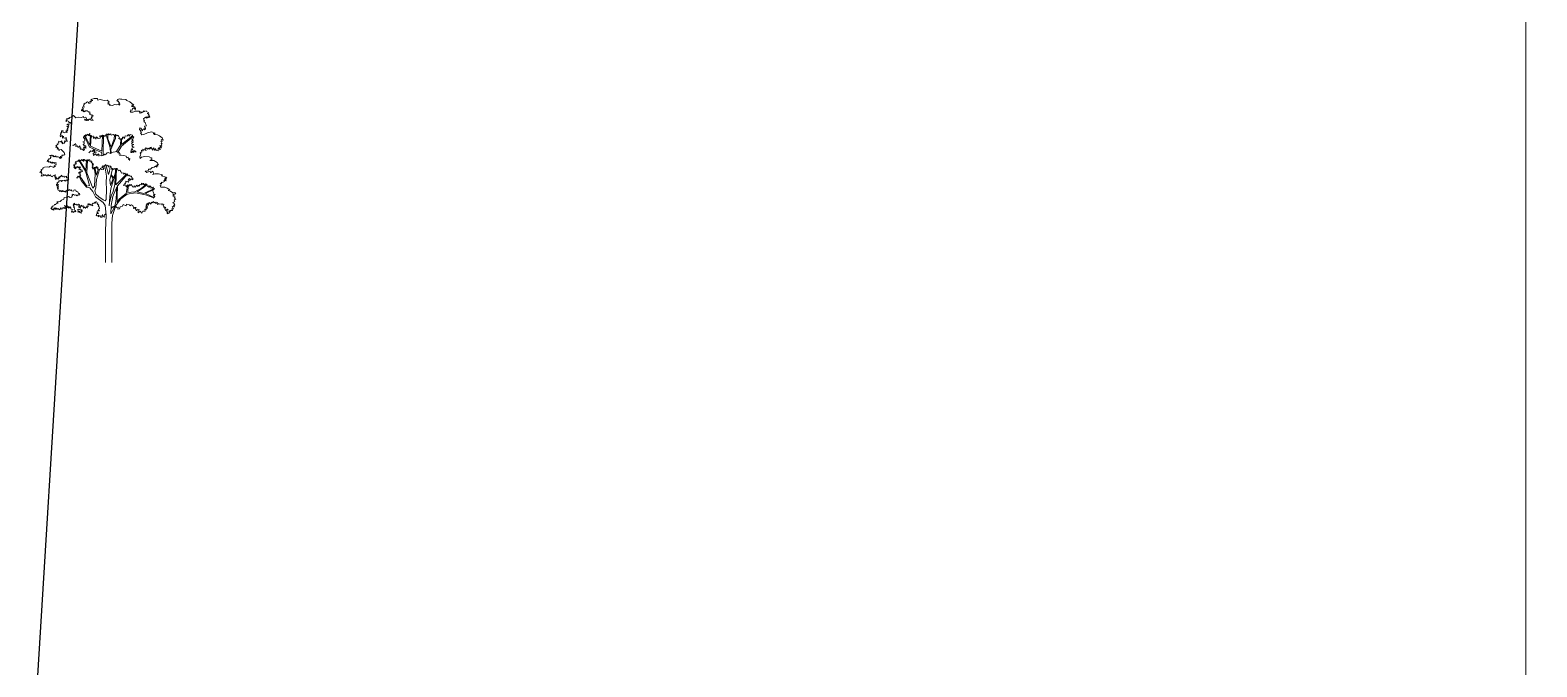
# Model space of a CAD drawing. Header units: metres. Extents: x 420822 to 421453, y 1458172 to 1458620.
# Drawn here: x 420943.09 to 420975.24, y 1458434.71 to 1458448.29 of the extents above; entities that cross this region are included whole.
import ezdxf

# ---------------------------------------------------------------- set-up
doc = ezdxf.new("R2010")
doc.units = ezdxf.units.M
doc.header["$MEASUREMENT"] = 0
doc.linetypes.add('DOT2', pattern=[0.125, 0, -0.125])
doc.layers.get('0').update_dxf_attribs({"linetype": 'CONTINUOUS'})
for name, color, linetype in [('BUILDING', 230, 'CONTINUOUS'), ('DRAIN', 5, 'CONTINUOUS'), ('TREE', 3, 'CONTINUOUS')]:
    doc.layers.add(name, color=color, linetype=linetype)
doc.layers.add('grid', color=5, linetype='DOT2', lineweight=20)

# ---------------------------------------------------------------- blocks, each defined once
blk = doc.blocks.new('nt1')
at = {"lineweight": 9}
for p, q in [((-0.686, 4.318), (-0.678, 4.365)), ((-0.644, 4.34), (-0.686, 4.318)), ((-0.678, 4.365), (-0.638, 4.367)), ((-0.66, 4.402), (-0.652, 4.429)), ((-0.642, 4.39), (-0.66, 4.402)), ((-0.652, 4.429), (-0.614, 4.424)), ((-0.644, 4.291), (-0.644, 4.34)), ((-0.614, 4.318), (-0.644, 4.291)), ((-0.638, 4.367), (-0.642, 4.39)), ((-0.634, 4.478), (-0.598, 4.495)), ((-0.624, 4.451), (-0.634, 4.478)), ((-0.624, 4.505), (-0.581, 4.537)), ((-0.598, 4.495), (-0.624, 4.505)), ((-0.614, 4.424), (-0.624, 4.451)), ((-0.603, 4.291), (-0.614, 4.318)), ((-0.573, 4.318), (-0.603, 4.291)), ((-0.581, 4.537), (-0.547, 4.54)), ((-0.529, 4.315), (-0.573, 4.318)), ((-0.547, 4.56), (-0.515, 4.572)), ((-0.547, 4.54), (-0.547, 4.56)), ((-0.499, 4.296), (-0.529, 4.315)), ((-0.515, 4.572), (-0.492, 4.555)), ((-0.492, 4.274), (-0.499, 4.296)), ((-0.492, 4.555), (-0.478, 4.522)), ((-0.478, 4.522), (-0.436, 4.532)), ((-0.457, 4.567), (-0.401, 4.575)), ((-0.436, 4.532), (-0.457, 4.567)), ((-0.429, 4.597), (-0.366, 4.614)), ((-0.401, 4.575), (-0.429, 4.597)), ((-0.418, 4.635), (-0.327, 4.662)), ((-0.366, 4.614), (-0.418, 4.635)), ((-0.327, 4.662), (-0.236, 4.666)), ((-0.236, 4.666), (-0.218, 4.618)), ((-0.218, 4.618), (-0.158, 4.635)), ((-0.158, 4.635), (-0.046, 4.606)), ((-0.046, 4.606), (0.042, 4.618)), ((0.042, 4.618), (0.105, 4.575)), ((0.112, 4.532), (0.053, 4.511)), ((0.053, 4.511), (0.133, 4.494)), ((0.105, 4.575), (0.067, 4.55)), ((0.067, 4.55), (0.112, 4.532)), ((0.133, 4.494), (0.105, 4.481)), ((0.105, 4.481), (0.197, 4.464)), ((0.197, 4.464), (0.249, 4.494)), ((0.249, 4.494), (0.323, 4.49)), ((0.317, 4.604), (0.351, 4.636)), ((0.371, 4.594), (0.317, 4.604)), ((0.323, 4.49), (0.369, 4.503)), ((0.349, 4.577), (0.371, 4.594)), ((0.392, 4.549), (0.349, 4.577)), ((0.351, 4.636), (0.382, 4.653)), ((0.369, 4.503), (0.398, 4.473)), ((0.371, 4.54), (0.392, 4.549)), ((0.402, 4.51), (0.371, 4.54)), ((0.382, 4.653), (0.424, 4.648)), ((0.398, 4.473), (0.402, 4.51)), ((0.424, 4.648), (0.464, 4.648)), ((0.464, 4.648), (0.577, 4.636)), ((0.577, 4.636), (0.605, 4.606)), ((0.605, 4.606), (0.686, 4.571)), ((0.686, 4.571), (0.746, 4.524)), ((0.721, 4.308), (0.696, 4.305)), ((0.696, 4.305), (0.721, 4.279)), ((0.755, 4.33), (0.715, 4.343)), ((0.715, 4.343), (0.721, 4.308)), ((0.791, 4.455), (0.732, 4.439)), ((0.732, 4.439), (0.822, 4.426)), ((0.802, 4.486), (0.738, 4.477)), ((0.738, 4.477), (0.791, 4.455)), ((0.746, 4.524), (0.802, 4.486)), ((0.761, 4.37), (0.755, 4.33)), ((0.793, 4.397), (0.761, 4.37)), ((0.777, 4.279), (0.854, 4.305)), ((0.826, 4.37), (0.793, 4.397)), ((0.822, 4.426), (0.854, 4.378)), ((0.84, 4.339), (0.826, 4.37)), ((0.854, 4.378), (0.84, 4.339)), ((0.854, 4.305), (0.957, 4.305)), ((0.957, 4.305), (0.992, 4.279)), ((1.064, 4.286), (1.086, 4.313)), ((1.086, 4.313), (1.11, 4.293)), ((1.11, 4.293), (1.157, 4.32)), ((1.157, 4.32), (1.165, 4.298)), ((1.165, 4.298), (1.225, 4.259)), ((-1.127, 4.059), (-1.096, 4.066)), ((-1.122, 4.007), (-1.127, 4.059)), ((-1.102, 4.039), (-1.122, 4.007)), ((-1.064, 4.017), (-1.102, 4.039)), ((-1.1, 4.093), (-1.07, 4.108)), ((-1.096, 4.066), (-1.1, 4.093)), ((-1.1, 3.928), (-1.07, 3.946)), ((-1.058, 3.913), (-1.1, 3.928)), ((-1.054, 3.839), (-1.1, 3.884)), ((-1.1, 3.884), (-1.048, 3.881)), ((-1.07, 4.108), (-1.058, 4.084)), ((-1.07, 3.946), (-1.04, 3.933)), ((-1.044, 4.012), (-1.064, 4.017)), ((-1.058, 4.084), (-1.028, 4.103)), ((-1.048, 3.881), (-1.058, 3.913)), ((-1.044, 3.985), (-1.044, 4.012)), ((-1.001, 3.982), (-1.044, 3.985)), ((-1.04, 3.933), (-1.008, 3.95)), ((-1.034, 4.125), (-0.977, 4.138)), ((-1.028, 4.103), (-1.034, 4.125)), ((-1.008, 3.95), (-1.001, 3.982)), ((-0.977, 4.138), (-0.914, 4.18)), ((-0.914, 4.18), (-0.847, 4.116)), ((-0.847, 4.116), (-0.766, 4.134)), ((-0.766, 4.134), (-0.685, 4.124)), ((-0.685, 4.124), (-0.629, 4.155)), ((-0.629, 4.155), (-0.629, 4.124)), ((-0.629, 4.124), (-0.563, 4.134)), ((-0.555, 4.066), (-0.602, 4.076)), ((-0.602, 4.076), (-0.586, 4.054)), ((-0.586, 4.054), (-0.549, 4.044)), ((-0.563, 4.134), (-0.543, 4.089)), ((-0.543, 4.089), (-0.555, 4.066)), ((-0.549, 4.044), (-0.519, 4.066)), ((-0.519, 4.066), (-0.493, 4.044)), ((-0.493, 4.044), (-0.472, 4.076)), ((-0.448, 4.283), (-0.492, 4.274)), ((-0.472, 4.076), (-0.446, 4.076)), ((-0.462, 4.219), (-0.446, 4.251)), ((-0.422, 4.219), (-0.462, 4.219)), ((-0.446, 4.251), (-0.448, 4.283)), ((-0.446, 4.076), (-0.408, 4.047)), ((-0.412, 4.197), (-0.422, 4.219)), ((-0.418, 4.101), (-0.388, 4.138)), ((-0.378, 4.078), (-0.418, 4.101)), ((-0.371, 4.192), (-0.412, 4.197)), ((-0.408, 4.145), (-0.355, 4.167)), ((-0.388, 4.138), (-0.408, 4.145)), ((-0.408, 4.047), (-0.355, 4.042)), ((-0.355, 4.042), (-0.378, 4.078)), ((-0.355, 4.167), (-0.371, 4.192)), ((0.721, 4.279), (0.777, 4.279)), ((0.992, 4.279), (0.957, 4.263)), ((0.957, 4.263), (1.002, 4.249)), ((1.002, 4.249), (1.05, 4.264)), ((1.014, 4.281), (1.064, 4.286)), ((1.05, 4.264), (1.014, 4.281)), ((1.106, 4.108), (1.08, 4.099)), ((1.08, 4.099), (1.09, 4.059)), ((1.09, 4.059), (1.11, 4.044)), ((1.11, 4.044), (1.09, 4.022)), ((1.09, 4.022), (1.096, 4.005)), ((1.096, 4.005), (1.126, 3.988)), ((1.137, 4.135), (1.106, 4.108)), ((1.165, 3.892), (1.106, 3.879)), ((1.106, 3.879), (1.114, 3.852)), ((1.126, 3.988), (1.131, 3.961)), ((1.131, 3.961), (1.145, 3.929)), ((1.173, 4.108), (1.137, 4.135)), ((1.145, 3.929), (1.165, 3.892)), ((1.213, 4.118), (1.167, 4.143)), ((1.167, 4.143), (1.173, 4.108)), ((1.225, 4.259), (1.181, 4.244)), ((1.181, 4.244), (1.236, 4.224)), ((1.225, 4.135), (1.207, 4.158)), ((1.207, 4.158), (1.213, 4.118)), ((1.236, 4.224), (1.209, 4.202)), ((1.209, 4.202), (1.236, 4.18)), ((1.256, 4.14), (1.225, 4.135)), ((1.236, 4.18), (1.256, 4.14)), ((-1.353, 3.418), (-1.327, 3.45)), ((-1.327, 3.45), (-1.288, 3.435)), ((-1.29, 3.603), (-1.288, 3.647)), ((-1.274, 3.58), (-1.29, 3.603)), ((-1.288, 3.687), (-1.252, 3.692)), ((-1.264, 3.665), (-1.288, 3.687)), ((-1.288, 3.647), (-1.264, 3.665)), ((-1.288, 3.435), (-1.244, 3.462)), ((-1.262, 3.608), (-1.274, 3.58)), ((-1.216, 3.608), (-1.262, 3.608)), ((-1.244, 3.462), (-1.258, 3.418)), ((-1.254, 3.746), (-1.205, 3.751)), ((-1.252, 3.692), (-1.254, 3.746)), ((-1.238, 3.583), (-1.216, 3.608)), ((-1.189, 3.583), (-1.238, 3.583)), ((-1.226, 3.566), (-1.189, 3.583)), ((-1.226, 3.534), (-1.226, 3.566)), ((-1.208, 3.556), (-1.226, 3.534)), ((-1.205, 3.751), (-1.221, 3.709)), ((-1.221, 3.709), (-1.183, 3.692)), ((-1.175, 3.534), (-1.208, 3.556)), ((-1.183, 3.692), (-1.143, 3.707)), ((-1.127, 3.556), (-1.175, 3.534)), ((-1.139, 3.433), (-1.175, 3.462)), ((-1.175, 3.462), (-1.113, 3.457)), ((-1.175, 3.395), (-1.169, 3.433)), ((-1.169, 3.433), (-1.139, 3.433)), ((-1.143, 3.707), (-1.09, 3.701)), ((-1.137, 3.526), (-1.127, 3.556)), ((-1.117, 3.526), (-1.137, 3.526)), ((-1.133, 3.489), (-1.117, 3.526)), ((-1.1, 3.489), (-1.133, 3.489)), ((-1.09, 3.701), (-1.129, 3.746)), ((-1.129, 3.746), (-1.076, 3.746)), ((-1.113, 3.457), (-1.092, 3.44)), ((-1.106, 3.785), (-1.07, 3.79)), ((-1.076, 3.746), (-1.106, 3.785)), ((-1.092, 3.44), (-1.1, 3.489)), ((-1.094, 3.827), (-1.054, 3.839)), ((-1.07, 3.79), (-1.094, 3.827)), ((-0.648, 3.434), (-0.6, 3.452)), ((-0.611, 3.414), (-0.648, 3.434)), ((-0.634, 3.545), (-0.627, 3.568)), ((-0.6, 3.527), (-0.634, 3.545)), ((-0.627, 3.568), (-0.596, 3.613)), ((-0.462, 3.286), (-0.605, 3.597)), ((-0.59, 3.481), (-0.6, 3.527)), ((-0.6, 3.452), (-0.59, 3.481)), ((-0.596, 3.613), (-0.572, 3.618)), ((-0.454, 3.34), (-0.581, 3.605)), ((-0.572, 3.618), (-0.551, 3.647)), ((-0.551, 3.647), (-0.545, 3.597)), ((-0.545, 3.597), (-0.514, 3.654)), ((-0.514, 3.654), (-0.486, 3.613)), ((-0.486, 3.613), (-0.448, 3.672)), ((-0.448, 3.672), (-0.458, 3.602)), ((-0.458, 3.602), (-0.431, 3.602)), ((-0.435, 3.619), (-0.454, 3.34)), ((-0.435, 3.307), (-0.415, 3.604)), ((-0.431, 3.602), (-0.403, 3.618)), ((-0.403, 3.618), (-0.403, 3.568)), ((-0.403, 3.568), (-0.359, 3.584)), ((-0.359, 3.584), (-0.353, 3.607)), ((-0.353, 3.607), (-0.336, 3.522)), ((-0.336, 3.522), (-0.308, 3.579)), ((-0.308, 3.579), (-0.281, 3.509)), ((-0.281, 3.509), (-0.26, 3.574)), ((-0.26, 3.574), (-0.208, 3.532)), ((-0.208, 3.532), (-0.158, 3.538)), ((-0.186, 3.597), (-0.12, 3.618)), ((-0.149, 3.589), (-0.186, 3.597)), ((-0.158, 3.538), (-0.149, 3.589)), ((-0.122, 3.579), (-0.084, 3.625)), ((-0.12, 3.618), (-0.122, 3.579)), ((-0.09, 3.619), (-0.112, 3.168)), ((-0.084, 3.625), (-0.05, 3.613)), ((-0.071, 3.126), (-0.057, 3.604)), ((-0.05, 3.613), (-0.017, 3.584)), ((-0.017, 3.584), (0.011, 3.649)), ((0.011, 3.649), (0.039, 3.649)), ((0.127, 3.265), (0.013, 3.637)), ((0.039, 3.649), (0.05, 3.631)), ((0.05, 3.631), (0.077, 3.659)), ((0.065, 3.522), (0.065, 3.64)), ((0.153, 3.286), (0.065, 3.522)), ((0.077, 3.659), (0.102, 3.631)), ((0.102, 3.631), (0.147, 3.665)), ((0.147, 3.665), (0.153, 3.625)), ((0.149, 3.22), (0.285, 3.533)), ((0.153, 3.625), (0.215, 3.647)), ((0.241, 3.522), (0.153, 3.286)), ((0.215, 3.647), (0.246, 3.623)), ((0.252, 3.624), (0.241, 3.522)), ((0.246, 3.623), (0.283, 3.644)), ((0.285, 3.533), (0.276, 3.637)), ((0.283, 3.644), (0.324, 3.605)), ((0.324, 3.605), (0.352, 3.628)), ((0.352, 3.628), (0.394, 3.54)), ((0.394, 3.54), (0.363, 3.525)), ((0.363, 3.525), (0.422, 3.497)), ((0.422, 3.497), (0.445, 3.53)), ((0.426, 3.34), (0.436, 3.517)), ((0.445, 3.53), (0.479, 3.507)), ((0.452, 3.362), (0.767, 3.6)), ((0.783, 3.588), (0.452, 3.307)), ((0.455, 3.517), (0.452, 3.362)), ((0.479, 3.507), (0.477, 3.566)), ((0.477, 3.566), (0.511, 3.566)), ((0.511, 3.566), (0.532, 3.525)), ((0.532, 3.525), (0.555, 3.605)), ((0.555, 3.605), (0.615, 3.595)), ((0.615, 3.595), (0.619, 3.618)), ((0.619, 3.618), (0.65, 3.638)), ((0.65, 3.638), (0.671, 3.595)), ((0.671, 3.595), (0.701, 3.638)), ((0.701, 3.638), (0.76, 3.628)), ((0.786, 3.473), (0.727, 3.455)), ((0.727, 3.455), (0.788, 3.434)), ((0.788, 3.434), (0.731, 3.398)), ((0.777, 3.512), (0.747, 3.512)), ((0.747, 3.512), (0.786, 3.473)), ((0.76, 3.628), (0.76, 3.595)), ((0.76, 3.595), (0.799, 3.572)), ((0.799, 3.572), (0.777, 3.512)), ((0.973, 3.833), (0.967, 3.783)), ((0.967, 3.783), (1.004, 3.744)), ((1, 3.825), (0.973, 3.833)), ((1.004, 3.744), (0.988, 3.739)), ((0.988, 3.739), (1.019, 3.7)), ((1.019, 3.7), (0.988, 3.691)), ((0.988, 3.691), (1.027, 3.631)), ((1.052, 3.749), (1, 3.825)), ((1.027, 3.631), (1.09, 3.644)), ((1.098, 3.778), (1.052, 3.788)), ((1.052, 3.788), (1.052, 3.749)), ((1.129, 3.771), (1.088, 3.81)), ((1.088, 3.81), (1.098, 3.778)), ((1.09, 3.644), (1.188, 3.691)), ((1.114, 3.852), (1.133, 3.82)), ((1.133, 3.82), (1.129, 3.771)), ((1.188, 3.691), (1.307, 3.717)), ((1.307, 3.717), (1.406, 3.679)), ((1.406, 3.679), (1.353, 3.67)), ((1.353, 3.67), (1.406, 3.653)), ((1.406, 3.653), (1.371, 3.64)), ((1.371, 3.64), (1.473, 3.631)), ((1.473, 3.631), (1.529, 3.601)), ((1.529, 3.601), (1.607, 3.545)), ((1.61, 3.447), (1.572, 3.455)), ((1.572, 3.455), (1.61, 3.378)), ((1.635, 3.477), (1.582, 3.503)), ((1.582, 3.503), (1.61, 3.447)), ((1.607, 3.545), (1.635, 3.477)), ((-1.595, 3.045), (-1.547, 3.058)), ((-1.569, 3.036), (-1.595, 3.045)), ((-1.569, 2.959), (-1.573, 3.001)), ((-1.573, 3.001), (-1.547, 2.996)), ((-1.547, 2.996), (-1.569, 3.036)), ((-1.547, 3.058), (-1.52, 3.031)), ((-1.52, 3.031), (-1.496, 3.055)), ((-1.496, 3.055), (-1.496, 3.008)), ((-1.496, 3.008), (-1.468, 3.028)), ((-1.468, 3.028), (-1.448, 3.003)), ((-1.448, 3.003), (-1.421, 3.031)), ((-1.429, 3.319), (-1.347, 3.359)), ((-1.389, 3.309), (-1.429, 3.319)), ((-1.421, 3.031), (-1.405, 3.003)), ((-1.419, 3.27), (-1.389, 3.309)), ((-1.363, 3.28), (-1.419, 3.27)), ((-1.405, 3.003), (-1.351, 3.003)), ((-1.389, 3.364), (-1.321, 3.406)), ((-1.347, 3.359), (-1.389, 3.364)), ((-1.379, 3.223), (-1.363, 3.28)), ((-1.337, 3.245), (-1.379, 3.223)), ((-1.321, 3.406), (-1.353, 3.418)), ((-1.351, 3.003), (-1.316, 2.986)), ((-1.331, 3.186), (-1.337, 3.245)), ((-1.311, 3.206), (-1.331, 3.186)), ((-1.262, 3.213), (-1.311, 3.206)), ((-1.292, 3.013), (-1.24, 3.023)), ((-1.246, 2.979), (-1.292, 3.013)), ((-1.232, 3.174), (-1.262, 3.213)), ((-1.258, 3.418), (-1.216, 3.428)), ((-1.24, 3.023), (-1.25, 3.055)), ((-1.25, 3.055), (-1.199, 3.053)), ((-1.216, 3.428), (-1.238, 3.373)), ((-1.238, 3.373), (-1.175, 3.395)), ((-1.179, 3.134), (-1.232, 3.174)), ((-1.199, 3.053), (-1.165, 3.065)), ((-1.165, 3.065), (-1.179, 3.134)), ((-0.941, 3.341), (-0.907, 3.334)), ((-0.907, 3.334), (-0.896, 3.367)), ((-0.896, 3.367), (-0.873, 3.346)), ((-0.873, 3.346), (-0.856, 3.391)), ((-0.837, 3.352), (-0.858, 3.313)), ((-0.858, 3.313), (-0.824, 3.308)), ((-0.856, 3.391), (-0.837, 3.352)), ((-0.824, 3.308), (-0.807, 3.334)), ((-0.807, 3.334), (-0.79, 3.285)), ((-0.79, 3.285), (-0.769, 3.282)), ((-0.769, 3.282), (-0.731, 3.323)), ((-0.727, 3.282), (-0.735, 3.256)), ((-0.735, 3.256), (-0.693, 3.253)), ((-0.731, 3.323), (-0.727, 3.282)), ((-0.693, 3.253), (-0.714, 3.215)), ((-0.714, 3.215), (-0.655, 3.225)), ((-0.655, 3.225), (-0.632, 3.187)), ((-0.638, 3.357), (-0.607, 3.373)), ((-0.6, 3.323), (-0.638, 3.357)), ((-0.634, 3.248), (-0.6, 3.256)), ((-0.6, 3.22), (-0.634, 3.248)), ((-0.632, 3.187), (-0.6, 3.22)), ((-0.6, 3.256), (-0.627, 3.282)), ((-0.627, 3.282), (-0.579, 3.282)), ((-0.607, 3.373), (-0.611, 3.414)), ((-0.562, 3.318), (-0.6, 3.323)), ((-0.579, 3.282), (-0.562, 3.248)), ((-0.562, 3.248), (-0.562, 3.318)), ((-0.454, 3.146), (-0.475, 3.118)), ((-0.12, 3.128), (-0.462, 3.286)), ((-0.418, 3.179), (-0.454, 3.146)), ((-0.112, 3.168), (-0.435, 3.307)), ((-0.384, 3.159), (-0.418, 3.179)), ((-0.348, 3.202), (-0.384, 3.159)), ((-0.359, 3.179), (-0.308, 3.182)), ((-0.327, 3.159), (-0.359, 3.179)), ((-0.357, 3.1), (-0.32, 3.127)), ((-0.346, 3.043), (-0.357, 3.1)), ((-0.308, 3.182), (-0.348, 3.202)), ((-0.293, 3.094), (-0.346, 3.043)), ((-0.261, 3.136), (-0.327, 3.159)), ((-0.32, 3.127), (-0.261, 3.136)), ((-0.255, 3.043), (-0.293, 3.094)), ((-0.206, 3.089), (-0.255, 3.043)), ((-0.19, 3.027), (-0.206, 3.089)), ((-0.173, 3.061), (-0.19, 3.027)), ((-0.111, 3.032), (-0.173, 3.061)), ((-0.103, 3.036), (-0.12, 3.128)), ((-0.058, 3.05), (-0.111, 3.032)), ((-0.057, 3.058), (-0.071, 3.126)), ((-0.035, 3.081), (-0.058, 3.05)), ((-0.012, 3.06), (-0.035, 3.081)), ((0.027, 3.085), (-0.012, 3.06)), ((0.048, 3.102), (0.009, 3.093)), ((0.009, 3.093), (0.027, 3.085)), ((0.072, 3.129), (0.017, 3.11)), ((0.017, 3.11), (0.048, 3.102)), ((0.136, 3.106), (0.072, 3.129)), ((0.137, 3.107), (0.127, 3.265)), ((0.162, 3.121), (0.136, 3.106)), ((0.161, 3.122), (0.149, 3.22)), ((0.213, 3.138), (0.162, 3.121)), ((0.267, 3.153), (0.213, 3.138)), ((0.303, 3.157), (0.267, 3.153)), ((0.297, 3.151), (0.426, 3.34)), ((0.333, 3.145), (0.303, 3.157)), ((0.349, 3.125), (0.333, 3.145)), ((0.39, 3.134), (0.349, 3.125)), ((0.452, 3.307), (0.35, 3.126)), ((0.37, 3.093), (0.403, 3.106)), ((0.416, 3.085), (0.37, 3.093)), ((0.403, 3.106), (0.39, 3.134)), ((0.402, 3.046), (0.416, 3.085)), ((0.464, 3.057), (0.402, 3.046)), ((0.514, 3.046), (0.464, 3.057)), ((0.58, 3.027), (0.514, 3.046)), ((0.6, 2.98), (0.58, 3.027)), ((0.722, 3.202), (0.72, 3.132)), ((0.72, 3.132), (0.739, 3.132)), ((0.775, 3.212), (0.722, 3.202)), ((0.731, 3.398), (0.758, 3.364)), ((0.739, 3.132), (0.765, 3.174)), ((0.799, 3.357), (0.743, 3.326)), ((0.743, 3.326), (0.76, 3.305)), ((0.758, 3.264), (0.743, 3.235)), ((0.743, 3.235), (0.775, 3.212)), ((0.758, 3.364), (0.799, 3.357)), ((0.809, 3.282), (0.758, 3.264)), ((0.76, 3.305), (0.809, 3.282)), ((0.765, 3.174), (0.786, 3.119)), ((0.786, 3.119), (0.797, 3.189)), ((0.797, 3.189), (0.815, 3.142)), ((0.815, 3.142), (0.824, 3.184)), ((0.824, 3.184), (0.868, 3.142)), ((0.989, 3.051), (0.977, 3.011)), ((0.977, 3.011), (0.979, 2.962)), ((1.026, 3.147), (0.983, 3.123)), ((0.983, 3.123), (1.005, 3.096)), ((1.005, 3.096), (0.989, 3.051)), ((1.068, 3.179), (1.022, 3.194)), ((1.022, 3.194), (1.026, 3.147)), ((1.023, 2.996), (1.114, 3.017)), ((1.151, 3.189), (1.058, 3.221)), ((1.058, 3.221), (1.068, 3.179)), ((1.114, 3.017), (1.234, 3.004)), ((1.141, 3.261), (1.118, 3.221)), ((1.118, 3.221), (1.151, 3.189)), ((1.187, 3.224), (1.141, 3.261)), ((1.207, 3.256), (1.187, 3.224)), ((1.256, 3.228), (1.207, 3.256)), ((1.234, 3.004), (1.325, 2.965)), ((1.26, 3.27), (1.256, 3.228)), ((1.286, 3.248), (1.26, 3.27)), ((1.288, 3.283), (1.286, 3.248)), ((1.339, 3.201), (1.288, 3.283)), ((1.365, 3.261), (1.339, 3.201)), ((1.411, 3.189), (1.365, 3.261)), ((1.421, 3.243), (1.411, 3.189)), ((1.448, 3.189), (1.421, 3.243)), ((1.498, 3.179), (1.448, 3.189)), ((1.51, 3.261), (1.494, 3.238)), ((1.494, 3.238), (1.498, 3.179)), ((1.547, 3.211), (1.51, 3.261)), ((1.599, 3.313), (1.543, 3.331)), ((1.543, 3.331), (1.592, 3.267)), ((1.592, 3.267), (1.543, 3.275)), ((1.543, 3.275), (1.547, 3.211)), ((1.61, 3.378), (1.578, 3.387)), ((1.578, 3.387), (1.599, 3.313)), ((-1.874, 2.562), (-1.831, 2.604)), ((-1.846, 2.635), (-1.776, 2.664)), ((-1.813, 2.626), (-1.846, 2.635)), ((-1.831, 2.604), (-1.813, 2.626)), ((-1.793, 2.682), (-1.744, 2.712)), ((-1.776, 2.664), (-1.793, 2.682)), ((-1.744, 2.712), (-1.667, 2.72)), ((-1.667, 2.72), (-1.617, 2.712)), ((-1.662, 2.87), (-1.658, 2.91)), ((-1.625, 2.902), (-1.662, 2.87)), ((-1.658, 2.91), (-1.611, 2.929)), ((-1.621, 2.855), (-1.625, 2.902)), ((-1.621, 2.954), (-1.569, 2.959)), ((-1.611, 2.929), (-1.621, 2.954)), ((-1.583, 2.875), (-1.621, 2.855)), ((-1.617, 2.712), (-1.572, 2.738)), ((-1.583, 2.833), (-1.583, 2.875)), ((-1.536, 2.86), (-1.583, 2.833)), ((-1.572, 2.738), (-1.526, 2.72)), ((-1.527, 2.821), (-1.536, 2.86)), ((-1.5, 2.86), (-1.527, 2.821)), ((-1.526, 2.72), (-1.476, 2.703)), ((-1.476, 2.843), (-1.5, 2.86)), ((-1.468, 2.806), (-1.476, 2.843)), ((-1.476, 2.703), (-1.464, 2.755)), ((-1.444, 2.848), (-1.468, 2.806)), ((-1.464, 2.755), (-1.432, 2.727)), ((-1.411, 2.833), (-1.444, 2.848)), ((-1.442, 2.772), (-1.405, 2.779)), ((-1.432, 2.727), (-1.442, 2.772)), ((-1.421, 2.811), (-1.411, 2.833)), ((-1.405, 2.779), (-1.421, 2.811)), ((-1.316, 2.986), (-1.298, 2.959)), ((-1.298, 2.959), (-1.272, 2.981)), ((-1.272, 2.981), (-1.246, 2.979)), ((-0.877, 2.739), (-0.918, 2.776)), ((-0.918, 2.776), (-0.873, 2.776)), ((-0.908, 2.71), (-0.877, 2.739)), ((-0.89, 2.672), (-0.908, 2.71)), ((-0.877, 2.713), (-0.89, 2.672)), ((-0.846, 2.666), (-0.877, 2.713)), ((-0.873, 2.776), (-0.863, 2.815)), ((-0.863, 2.863), (-0.819, 2.875)), ((-0.841, 2.834), (-0.863, 2.863)), ((-0.863, 2.815), (-0.839, 2.794)), ((-0.835, 2.719), (-0.846, 2.666)), ((-0.839, 2.794), (-0.841, 2.834)), ((-0.807, 2.705), (-0.835, 2.719)), ((-0.819, 2.875), (-0.813, 2.896)), ((-0.813, 2.896), (-0.79, 2.872)), ((-0.79, 2.742), (-0.807, 2.705)), ((-0.79, 2.872), (-0.757, 2.919)), ((-0.783, 2.695), (-0.79, 2.742)), ((-0.734, 2.719), (-0.783, 2.695)), ((-0.768, 2.546), (-0.73, 2.585)), ((-0.576, 2.599), (-0.761, 2.917)), ((-0.757, 2.919), (-0.719, 2.904)), ((-0.753, 2.643), (-0.741, 2.695)), ((-0.717, 2.661), (-0.753, 2.643)), ((-0.745, 2.911), (-0.568, 2.62)), ((-0.741, 2.695), (-0.717, 2.69)), ((-0.717, 2.69), (-0.734, 2.719)), ((-0.73, 2.585), (-0.706, 2.557)), ((-0.719, 2.904), (-0.668, 2.933)), ((-0.717, 2.63), (-0.717, 2.661)), ((-0.679, 2.635), (-0.717, 2.63)), ((-0.706, 2.557), (-0.698, 2.601)), ((-0.698, 2.601), (-0.663, 2.59)), ((-0.663, 2.59), (-0.679, 2.635)), ((-0.668, 2.933), (-0.668, 2.896)), ((-0.668, 2.896), (-0.646, 2.909)), ((-0.646, 2.909), (-0.629, 2.875)), ((-0.625, 2.914), (-0.64, 2.933)), ((-0.64, 2.933), (-0.601, 2.933)), ((-0.629, 2.875), (-0.625, 2.914)), ((-0.601, 2.933), (-0.586, 2.881)), ((-0.586, 2.881), (-0.576, 2.914)), ((-0.576, 2.914), (-0.541, 2.909)), ((-0.462, 2.191), (-0.576, 2.599)), ((-0.568, 2.62), (-0.541, 2.911)), ((-0.541, 2.909), (-0.518, 2.919)), ((-0.52, 2.917), (-0.532, 2.556)), ((-0.518, 2.919), (-0.49, 2.896)), ((-0.49, 2.896), (-0.481, 2.928)), ((-0.481, 2.928), (-0.452, 2.909)), ((-0.452, 2.909), (-0.452, 2.872)), ((-0.452, 2.872), (-0.413, 2.891)), ((-0.413, 2.891), (-0.409, 2.852)), ((-0.381, 2.868), (-0.413, 2.834)), ((-0.413, 2.834), (-0.353, 2.821)), ((-0.409, 2.852), (-0.381, 2.868)), ((-0.349, 2.786), (-0.385, 2.739)), ((-0.385, 2.739), (-0.353, 2.724)), ((-0.353, 2.821), (-0.381, 2.786)), ((-0.381, 2.786), (-0.349, 2.786)), ((-0.353, 2.724), (-0.381, 2.69)), ((-0.381, 2.69), (-0.366, 2.653)), ((-0.366, 2.653), (-0.336, 2.682)), ((-0.336, 2.682), (-0.323, 2.705)), ((-0.295, 2.524), (-0.328, 2.704)), ((-0.323, 2.705), (-0.293, 2.705)), ((-0.312, 2.71), (-0.26, 2.481)), ((-0.293, 2.705), (-0.261, 2.682)), ((-0.261, 2.682), (-0.265, 2.734)), ((-0.265, 2.734), (-0.223, 2.701)), ((-0.26, 2.481), (-0.204, 2.663)), ((-0.172, 2.651), (-0.26, 2.363)), ((-0.223, 2.701), (-0.229, 2.653)), ((-0.229, 2.653), (-0.19, 2.661)), ((-0.19, 2.661), (-0.167, 2.648)), ((-0.167, 2.648), (-0.145, 2.682)), ((-0.145, 2.682), (-0.128, 2.659)), ((-0.128, 2.659), (-0.118, 2.643)), ((-0.118, 2.643), (-0.09, 2.661)), ((-0.107, 2.705), (-0.09, 2.747)), ((-0.079, 2.701), (-0.107, 2.705)), ((-0.09, 2.747), (-0.062, 2.729)), ((-0.09, 2.661), (-0.068, 2.643)), ((-0.056, 2.677), (-0.079, 2.701)), ((-0.068, 2.643), (-0.056, 2.677)), ((-0.062, 2.729), (-0.034, 2.763)), ((-0.034, 2.763), (-0.03, 2.739)), ((-0.018, 2.689), (-0.032, 2.74)), ((-0.03, 2.739), (0.004, 2.792)), ((0.022, 2.461), (-0.018, 2.689)), ((0.004, 2.792), (0.022, 2.752)), ((0.082, 2.502), (0.016, 2.751)), ((0.022, 2.752), (0.066, 2.768)), ((0.066, 2.768), (0.077, 2.71)), ((0.077, 2.71), (0.093, 2.747)), ((0.114, 2.593), (0.082, 2.502)), ((0.093, 2.747), (0.137, 2.742)), ((0.129, 2.74), (0.114, 2.593)), ((0.12, 2.356), (0.182, 2.625)), ((0.137, 2.742), (0.155, 2.713)), ((0.155, 2.713), (0.165, 2.661)), ((0.165, 2.661), (0.193, 2.672)), ((0.182, 2.625), (0.19, 2.673)), ((0.193, 2.672), (0.215, 2.648)), ((0.215, 2.648), (0.257, 2.672)), ((0.257, 2.672), (0.279, 2.641)), ((0.261, 2.221), (0.283, 2.668)), ((0.279, 2.641), (0.291, 2.677)), ((0.291, 2.677), (0.324, 2.672)), ((0.305, 2.678), (0.294, 2.213)), ((0.324, 2.672), (0.362, 2.612)), ((0.362, 2.612), (0.407, 2.63)), ((0.407, 2.63), (0.431, 2.59)), ((0.431, 2.59), (0.452, 2.546)), ((0.642, 2.998), (0.6, 2.98)), ((0.652, 2.933), (0.642, 2.998)), ((0.684, 2.962), (0.652, 2.933)), ((0.676, 2.905), (0.684, 2.962)), ((0.979, 2.962), (1.023, 2.996)), ((1.211, 2.612), (1.129, 2.595)), ((1.129, 2.595), (1.171, 2.563)), ((1.171, 2.563), (1.264, 2.602)), ((1.224, 2.661), (1.211, 2.612)), ((1.28, 2.652), (1.224, 2.661)), ((1.325, 2.927), (1.258, 2.901)), ((1.258, 2.901), (1.367, 2.901)), ((1.264, 2.602), (1.276, 2.553)), ((1.276, 2.553), (1.343, 2.6)), ((1.319, 2.706), (1.28, 2.652)), ((1.325, 2.965), (1.287, 2.949)), ((1.287, 2.949), (1.325, 2.927)), ((1.385, 2.716), (1.319, 2.706)), ((1.343, 2.6), (1.369, 2.523)), ((1.367, 2.901), (1.462, 2.845)), ((1.421, 2.743), (1.385, 2.716)), ((1.452, 2.712), (1.421, 2.743)), ((1.487, 2.738), (1.441, 2.76)), ((1.441, 2.76), (1.452, 2.712)), ((1.462, 2.845), (1.508, 2.777)), ((1.508, 2.777), (1.462, 2.785)), ((1.462, 2.785), (1.487, 2.738)), ((-1.817, 2.567), (-1.874, 2.562)), ((-1.837, 2.535), (-1.817, 2.567)), ((-1.807, 2.528), (-1.837, 2.535)), ((-1.831, 2.456), (-1.827, 2.481)), ((-1.781, 2.464), (-1.831, 2.456)), ((-1.827, 2.481), (-1.807, 2.528)), ((-1.775, 2.508), (-1.781, 2.464)), ((-1.734, 2.473), (-1.775, 2.508)), ((-1.712, 2.496), (-1.734, 2.473)), ((-1.662, 2.459), (-1.712, 2.496)), ((-1.645, 2.5), (-1.662, 2.459)), ((-1.611, 2.469), (-1.645, 2.5)), ((-1.573, 2.491), (-1.611, 2.469)), ((-1.553, 2.446), (-1.573, 2.491)), ((-1.516, 2.436), (-1.553, 2.446)), ((-1.49, 2.476), (-1.516, 2.436)), ((-1.454, 2.464), (-1.49, 2.476)), ((-1.438, 2.503), (-1.454, 2.464)), ((-1.444, 2.481), (-1.424, 2.486)), ((-1.444, 2.441), (-1.444, 2.481)), ((-1.407, 2.441), (-1.444, 2.441)), ((-1.424, 2.486), (-1.438, 2.503)), ((-1.434, 2.409), (-1.407, 2.441)), ((-1.424, 2.377), (-1.434, 2.409)), ((-1.407, 2.365), (-1.424, 2.377)), ((-1.395, 2.414), (-1.407, 2.365)), ((-1.397, 2.217), (-1.365, 2.252)), ((-1.387, 2.175), (-1.397, 2.217)), ((-1.369, 2.382), (-1.395, 2.414)), ((-1.375, 2.207), (-1.387, 2.175)), ((-1.381, 2.271), (-1.335, 2.296)), ((-1.365, 2.252), (-1.381, 2.271)), ((-1.377, 2.121), (-1.345, 2.16)), ((-1.345, 2.217), (-1.375, 2.207)), ((-1.339, 2.372), (-1.369, 2.382)), ((-1.369, 2.175), (-1.345, 2.217)), ((-1.345, 2.16), (-1.369, 2.175)), ((-1.333, 2.441), (-1.345, 2.397)), ((-1.345, 2.397), (-1.339, 2.372)), ((-1.335, 2.296), (-1.335, 2.328)), ((-1.335, 2.328), (-1.307, 2.321)), ((-1.307, 2.397), (-1.333, 2.441)), ((-1.296, 2.458), (-1.307, 2.397)), ((-1.307, 2.321), (-1.276, 2.338)), ((-1.28, 2.446), (-1.296, 2.458)), ((-1.244, 2.481), (-1.28, 2.446)), ((-1.276, 2.338), (-1.252, 2.301)), ((-1.252, 2.301), (-1.224, 2.333)), ((-1.236, 2.436), (-1.244, 2.481)), ((-1.193, 2.458), (-1.236, 2.436)), ((-1.224, 2.333), (-1.183, 2.321)), ((-1.171, 2.431), (-1.193, 2.458)), ((-1.183, 2.321), (-1.157, 2.343)), ((-1.109, 2.458), (-1.171, 2.431)), ((-1.157, 2.343), (-1.135, 2.311)), ((-1.135, 2.311), (-1.111, 2.35)), ((-1.115, 2.414), (-1.109, 2.458)), ((-1.074, 2.414), (-1.115, 2.414)), ((-1.111, 2.35), (-1.084, 2.333)), ((-1.084, 2.333), (-1.046, 2.355)), ((-1.068, 2.382), (-1.074, 2.414)), ((-1.046, 2.355), (-1.068, 2.382)), ((-0.824, 2.413), (-0.796, 2.426)), ((-0.811, 2.389), (-0.824, 2.413)), ((-0.796, 2.426), (-0.786, 2.455)), ((-0.786, 2.455), (-0.753, 2.426)), ((-0.726, 2.541), (-0.768, 2.546)), ((-0.753, 2.426), (-0.723, 2.475)), ((-0.747, 2.419), (-0.747, 2.419)), ((-0.692, 2.335), (-0.745, 2.441)), ((-0.736, 2.506), (-0.726, 2.541)), ((-0.706, 2.493), (-0.736, 2.506)), ((-0.731, 2.46), (-0.532, 2.17)), ((-0.723, 2.475), (-0.706, 2.493)), ((-0.544, 2.142), (-0.692, 2.335)), ((-0.532, 2.556), (-0.365, 2.116)), ((-0.532, 2.17), (-0.462, 2.191)), ((-0.365, 2.116), (-0.321, 2.17)), ((-0.321, 2.17), (-0.295, 2.524)), ((-0.26, 2.363), (-0.278, 2.127)), ((0.016, 2.273), (0.022, 2.461)), ((0.024, 2.084), (0.016, 2.273)), ((0.134, 2.192), (0.12, 2.356)), ((0.171, 2.268), (0.134, 2.192)), ((0.147, 2.484), (0.195, 2.421)), ((0.15, 2.094), (0.216, 2.324)), ((0.153, 2.503), (0.224, 2.406)), ((0.208, 2.363), (0.171, 2.268)), ((0.195, 2.421), (0.195, 2.417)), ((0.195, 2.417), (0.208, 2.363)), ((0.261, 2.221), (0.211, 2.02)), ((0.216, 2.324), (0.278, 2.504)), ((0.224, 2.406), (0.285, 2.545)), ((0.29, 2.09), (0.337, 2.185)), ((0.294, 2.213), (0.606, 2.522)), ((0.341, 2.186), (0.332, 1.89)), ((0.337, 2.185), (0.615, 2.509)), ((0.452, 2.546), (0.497, 2.552)), ((0.497, 2.552), (0.506, 2.512)), ((0.506, 2.512), (0.546, 2.539)), ((0.523, 2.228), (0.506, 2.193)), ((0.506, 2.193), (0.583, 2.186)), ((0.568, 2.228), (0.523, 2.228)), ((0.574, 2.266), (0.544, 2.261)), ((0.544, 2.261), (0.568, 2.228)), ((0.546, 2.539), (0.568, 2.512)), ((0.568, 2.512), (0.619, 2.523)), ((0.578, 2.313), (0.574, 2.266)), ((0.662, 2.284), (0.578, 2.313)), ((0.616, 2.142), (0.578, 2.177)), ((0.583, 2.186), (0.607, 2.181)), ((0.586, 1.969), (0.623, 2.196)), ((0.607, 2.181), (0.632, 2.209)), ((0.619, 2.523), (0.63, 2.499)), ((0.63, 2.499), (0.623, 2.486)), ((0.623, 2.486), (0.64, 2.465)), ((0.632, 2.209), (0.671, 2.17)), ((0.679, 2.332), (0.634, 2.319)), ((0.634, 2.319), (0.662, 2.284)), ((0.645, 2.196), (0.636, 1.988)), ((0.677, 2.39), (0.638, 2.355)), ((0.638, 2.355), (0.679, 2.332)), ((0.64, 2.465), (0.683, 2.481)), ((0.671, 2.17), (0.69, 2.228)), ((0.707, 2.342), (0.677, 2.39)), ((0.683, 2.481), (0.685, 2.457)), ((0.685, 2.457), (0.733, 2.457)), ((0.69, 2.228), (0.711, 2.193)), ((0.726, 2.379), (0.707, 2.342)), ((0.711, 2.193), (0.737, 2.219)), ((0.769, 2.353), (0.726, 2.379)), ((0.733, 2.457), (0.747, 2.413)), ((0.737, 2.219), (0.76, 2.157)), ((0.747, 2.413), (0.778, 2.405)), ((0.76, 2.157), (0.793, 2.141)), ((0.778, 2.405), (0.769, 2.353)), ((0.793, 2.141), (0.81, 2.181)), ((0.81, 2.181), (0.84, 2.146)), ((0.84, 2.146), (0.887, 2.204)), ((0.887, 2.204), (0.914, 2.168)), ((0.914, 2.168), (0.936, 2.199)), ((0.936, 2.199), (0.945, 2.175)), ((0.945, 2.175), (0.981, 2.222)), ((0.981, 2.222), (1.03, 2.209)), ((1.182, 2.212), (1.015, 2.084)), ((1.03, 2.209), (1.024, 2.256)), ((1.024, 2.256), (1.073, 2.219)), ((1.024, 2.116), (1.164, 2.229)), ((1.073, 2.219), (1.079, 2.256)), ((1.079, 2.256), (1.094, 2.204)), ((1.094, 2.204), (1.131, 2.237)), ((1.131, 2.237), (1.161, 2.233)), ((1.161, 2.233), (1.185, 2.204)), ((1.185, 2.204), (1.191, 2.162)), ((1.191, 2.162), (1.227, 2.186)), ((1.227, 2.186), (1.227, 2.139)), ((1.227, 2.139), (1.261, 2.181)), ((1.261, 2.181), (1.294, 2.146)), ((1.294, 2.146), (1.289, 2.115)), ((1.289, 2.115), (1.362, 2.146)), ((1.362, 2.146), (1.33, 2.099)), ((1.369, 2.523), (1.333, 2.504)), ((1.333, 2.504), (1.413, 2.52)), ((1.413, 2.52), (1.504, 2.528)), ((1.504, 2.528), (1.617, 2.493)), ((1.577, 2.203), (1.549, 2.193)), ((1.549, 2.193), (1.571, 2.141)), ((1.593, 2.242), (1.555, 2.257)), ((1.555, 2.257), (1.577, 2.203)), ((1.617, 2.493), (1.589, 2.468)), ((1.589, 2.468), (1.715, 2.429)), ((1.639, 2.274), (1.593, 2.284)), ((1.593, 2.284), (1.593, 2.242)), ((1.68, 2.311), (1.629, 2.289)), ((1.629, 2.289), (1.639, 2.274)), ((1.68, 2.338), (1.656, 2.333)), ((1.656, 2.333), (1.68, 2.311)), ((1.733, 2.369), (1.677, 2.369)), ((1.677, 2.369), (1.722, 2.326)), ((1.74, 2.408), (1.68, 2.399)), ((1.68, 2.399), (1.733, 2.369)), ((1.722, 2.326), (1.68, 2.338)), ((1.715, 2.429), (1.74, 2.408)), ((-1.392, 1.725), (-1.294, 1.738)), ((-1.351, 1.69), (-1.392, 1.725)), ((-1.329, 2.116), (-1.377, 2.121)), ((-1.365, 2.094), (-1.329, 2.116)), ((-1.351, 2.062), (-1.365, 2.094)), ((-1.325, 2.057), (-1.351, 2.062)), ((-1.313, 2.017), (-1.325, 2.057)), ((-1.276, 2.052), (-1.313, 2.017)), ((-1.294, 1.738), (-1.256, 1.777)), ((-1.27, 2.007), (-1.276, 2.052)), ((-1.244, 2.044), (-1.27, 2.007)), ((-1.256, 1.777), (-1.185, 1.802)), ((-1.226, 2.022), (-1.244, 2.044)), ((-1.204, 2.049), (-1.226, 2.022)), ((-1.187, 2.007), (-1.204, 2.049)), ((-1.161, 2.03), (-1.187, 2.007)), ((-1.185, 1.802), (-1.178, 1.849)), ((-1.178, 1.849), (-1.115, 1.841)), ((-1.137, 2.002), (-1.161, 2.03)), ((-1.119, 2.049), (-1.137, 2.002)), ((-1.088, 2.017), (-1.119, 2.049)), ((-1.115, 1.841), (-1.055, 1.876)), ((-1.074, 2.074), (-1.088, 2.017)), ((-1.058, 2.052), (-1.074, 2.074)), ((-1.016, 2.074), (-1.058, 2.052)), ((-1.055, 1.876), (-1.01, 1.855)), ((-1.01, 2.049), (-1.016, 2.074)), ((-0.973, 2.072), (-1.01, 2.049)), ((-1.01, 1.855), (-0.959, 1.86)), ((-0.969, 2.044), (-0.973, 2.072)), ((-0.973, 2.072), (-0.973, 2.072)), ((-0.915, 2.03), (-0.969, 2.044)), ((-0.963, 1.892), (-0.941, 1.904)), ((-0.959, 1.86), (-0.963, 1.892)), ((-0.941, 1.904), (-0.953, 1.941)), ((-0.953, 1.941), (-0.911, 1.936)), ((-0.897, 2.072), (-0.915, 2.03)), ((-0.911, 1.936), (-0.886, 1.919)), ((-0.846, 2.057), (-0.897, 2.072)), ((-0.886, 1.919), (-0.852, 1.924)), ((-0.852, 1.924), (-0.824, 1.899)), ((-0.836, 2.025), (-0.846, 2.057)), ((-0.79, 2.007), (-0.836, 2.025)), ((-0.824, 1.899), (-0.782, 1.926)), ((-0.773, 1.968), (-0.79, 2.007)), ((-0.79, 2.007), (-0.79, 2.007)), ((-0.782, 1.926), (-0.731, 1.924)), ((-0.747, 1.968), (-0.773, 1.968)), ((-0.731, 1.926), (-0.747, 1.968)), ((-0.747, 1.968), (-0.747, 1.968)), ((-0.731, 1.924), (-0.731, 1.926)), ((-0.448, 2.129), (-0.544, 2.142)), ((-0.369, 2.025), (-0.448, 2.129)), ((-0.292, 1.872), (-0.369, 2.025)), ((-0.26, 1.739), (-0.307, 1.717)), ((-0.307, 1.717), (-0.303, 1.69)), ((-0.278, 2.127), (-0.306, 2.037)), ((-0.306, 2.037), (-0.275, 1.944)), ((-0.07, 1.706), (-0.292, 1.872)), ((-0.277, 1.724), (-0.26, 1.739)), ((-0.277, 1.685), (-0.277, 1.724)), ((-0.275, 1.944), (-0.195, 1.869)), ((-0.195, 1.869), (-0.068, 1.783)), ((-0.068, 1.783), (-0.016, 1.757)), ((-0.016, 1.757), (0.015, 1.79)), ((0.015, 1.79), (0.024, 2.084)), ((0.105, 1.618), (0.119, 1.883)), ((0.158, 1.896), (0.113, 1.695)), ((0.119, 1.883), (0.15, 2.094)), ((0.15, 2.094), (0.15, 2.094)), ((0.154, 1.626), (0.206, 1.88)), ((0.211, 2.02), (0.158, 1.896)), ((0.206, 1.88), (0.29, 2.09)), ((0.244, 1.56), (0.288, 1.727)), ((0.288, 1.727), (0.31, 1.954)), ((0.294, 1.621), (0.436, 1.809)), ((0.31, 1.954), (0.311, 2.133)), ((0.332, 1.89), (0.326, 1.712)), ((0.326, 1.712), (0.387, 1.801)), ((0.343, 2.078), (0.343, 2.078)), ((0.387, 1.801), (0.501, 1.894)), ((0.436, 1.809), (0.609, 1.949)), ((0.501, 1.894), (0.586, 1.969)), ((0.609, 1.949), (0.847, 1.984)), ((0.636, 1.988), (0.83, 2.009)), ((0.83, 2.009), (1.024, 2.116)), ((0.847, 1.984), (1.135, 1.931)), ((1.015, 2.084), (0.9, 2.009)), ((0.9, 2.009), (1.085, 1.966)), ((1.085, 1.966), (1.381, 2.103)), ((1.135, 1.931), (1.367, 1.844)), ((1.375, 2.08), (1.138, 1.966)), ((1.138, 1.966), (1.381, 1.854)), ((1.312, 1.717), (1.278, 1.663)), ((1.331, 1.695), (1.312, 1.717)), ((1.33, 2.099), (1.388, 2.11)), ((1.368, 2.07), (1.33, 2.05)), ((1.33, 2.05), (1.356, 2.015)), ((1.351, 1.739), (1.331, 1.695)), ((1.401, 1.875), (1.349, 1.83)), ((1.377, 1.7), (1.351, 1.739)), ((1.356, 2.015), (1.373, 1.968)), ((1.373, 1.968), (1.362, 1.95)), ((1.362, 1.95), (1.405, 1.935)), ((1.405, 1.935), (1.362, 1.903)), ((1.362, 1.903), (1.401, 1.875)), ((1.388, 2.11), (1.368, 2.07)), ((1.401, 1.717), (1.377, 1.7)), ((1.403, 1.722), (1.401, 1.717)), ((1.434, 1.678), (1.403, 1.722)), ((1.456, 1.722), (1.434, 1.678)), ((1.48, 1.712), (1.456, 1.722)), ((1.571, 2.141), (1.687, 2.142)), ((1.687, 2.142), (1.751, 2.112)), ((1.751, 2.112), (1.824, 2.065)), ((1.824, 2.065), (1.778, 2.052)), ((1.778, 2.052), (1.845, 2.026)), ((1.845, 2.026), (1.912, 1.981)), ((1.969, 1.734), (1.908, 1.712)), ((1.912, 1.981), (1.967, 1.991)), ((1.95, 1.914), (1.912, 1.892)), ((1.912, 1.892), (1.975, 1.865)), ((1.948, 1.942), (1.914, 1.959)), ((1.914, 1.959), (1.95, 1.914)), ((2.001, 1.959), (1.948, 1.942)), ((1.975, 1.865), (1.948, 1.833)), ((1.948, 1.833), (2.001, 1.816)), ((2.001, 1.816), (1.954, 1.779)), ((1.954, 1.779), (1.969, 1.734)), ((1.967, 1.991), (2.001, 1.959)), ((-1.561, 1.539), (-1.537, 1.579)), ((-1.531, 1.539), (-1.561, 1.539)), ((-1.537, 1.579), (-1.51, 1.576)), ((-1.531, 1.502), (-1.531, 1.539)), ((-1.508, 1.522), (-1.531, 1.502)), ((-1.519, 1.601), (-1.478, 1.616)), ((-1.51, 1.576), (-1.519, 1.601)), ((-1.478, 1.49), (-1.508, 1.522)), ((-1.458, 1.552), (-1.482, 1.522)), ((-1.482, 1.522), (-1.478, 1.49)), ((-1.478, 1.616), (-1.459, 1.652)), ((-1.459, 1.652), (-1.421, 1.652)), ((-1.42, 1.557), (-1.458, 1.522)), ((-1.458, 1.522), (-1.458, 1.552)), ((-1.425, 1.534), (-1.42, 1.557)), ((-1.403, 1.512), (-1.425, 1.534)), ((-1.421, 1.652), (-1.41, 1.682)), ((-1.41, 1.682), (-1.351, 1.69)), ((-1.399, 1.544), (-1.403, 1.512)), ((-1.371, 1.522), (-1.399, 1.544)), ((-1.339, 1.534), (-1.371, 1.522)), ((-1.333, 1.512), (-1.339, 1.534)), ((-1.307, 1.5), (-1.333, 1.512)), ((-1.304, 1.506), (-1.307, 1.5)), ((-1.282, 1.534), (-1.304, 1.506)), ((-1.273, 1.569), (-1.282, 1.534)), ((-1.245, 1.506), (-1.273, 1.569)), ((-1.222, 1.569), (-1.245, 1.506)), ((-1.166, 1.534), (-1.222, 1.569)), ((-1.143, 1.534), (-1.189, 1.569)), ((-1.189, 1.569), (-1.166, 1.534)), ((-1.125, 1.608), (-1.175, 1.619)), ((-1.175, 1.619), (-1.129, 1.574)), ((-1.129, 1.574), (-1.143, 1.534)), ((-1.092, 1.636), (-1.125, 1.608)), ((-1.083, 1.574), (-1.092, 1.636)), ((-1.046, 1.546), (-1.083, 1.574)), ((-1.018, 1.557), (-1.055, 1.597)), ((-1.055, 1.597), (-1.046, 1.546)), ((-1, 1.585), (-1.018, 1.557)), ((-0.981, 1.523), (-1, 1.585)), ((-0.939, 1.506), (-0.981, 1.523)), ((-0.974, 1.44), (-0.958, 1.472)), ((-0.959, 1.431), (-0.974, 1.44)), ((-0.937, 1.453), (-0.959, 1.431)), ((-0.958, 1.472), (-0.939, 1.506)), ((-0.905, 1.426), (-0.937, 1.453)), ((-0.89, 1.69), (-0.925, 1.64)), ((-0.925, 1.64), (-0.898, 1.599)), ((-0.898, 1.599), (-0.917, 1.571)), ((-0.917, 1.571), (-0.884, 1.554)), ((-0.889, 1.463), (-0.905, 1.426)), ((-0.884, 1.554), (-0.894, 1.497)), ((-0.894, 1.497), (-0.854, 1.485)), ((-0.884, 1.643), (-0.89, 1.69)), ((-0.852, 1.441), (-0.889, 1.463)), ((-0.846, 1.658), (-0.884, 1.643)), ((-0.854, 1.485), (-0.852, 1.441)), ((-0.812, 1.635), (-0.846, 1.658)), ((-0.775, 1.665), (-0.812, 1.635)), ((-0.778, 1.472), (-0.805, 1.512)), ((-0.805, 1.512), (-0.759, 1.495)), ((-0.792, 1.433), (-0.778, 1.472)), ((-0.745, 1.461), (-0.792, 1.433)), ((-0.739, 1.643), (-0.775, 1.665)), ((-0.765, 1.613), (-0.739, 1.643)), ((-0.763, 1.564), (-0.765, 1.613)), ((-0.749, 1.581), (-0.763, 1.564)), ((-0.759, 1.523), (-0.722, 1.495)), ((-0.759, 1.495), (-0.759, 1.523)), ((-0.711, 1.544), (-0.749, 1.581)), ((-0.745, 1.421), (-0.745, 1.461)), ((-0.713, 1.444), (-0.745, 1.421)), ((-0.722, 1.495), (-0.671, 1.495)), ((-0.681, 1.631), (-0.721, 1.591)), ((-0.721, 1.591), (-0.711, 1.544)), ((-0.694, 1.399), (-0.713, 1.444)), ((-0.671, 1.495), (-0.694, 1.472)), ((-0.694, 1.472), (-0.662, 1.461)), ((-0.662, 1.461), (-0.694, 1.444)), ((-0.694, 1.444), (-0.694, 1.399)), ((-0.677, 1.599), (-0.681, 1.631)), ((-0.634, 1.616), (-0.677, 1.599)), ((-0.644, 1.581), (-0.634, 1.616)), ((-0.634, 1.549), (-0.644, 1.581)), ((-0.588, 1.586), (-0.634, 1.549)), ((-0.575, 1.542), (-0.588, 1.586)), ((-0.559, 1.564), (-0.575, 1.542)), ((-0.515, 1.554), (-0.559, 1.564)), ((-0.497, 1.599), (-0.543, 1.608)), ((-0.543, 1.608), (-0.515, 1.554)), ((-0.499, 1.68), (-0.509, 1.64)), ((-0.509, 1.64), (-0.497, 1.599)), ((-0.48, 1.64), (-0.499, 1.68)), ((-0.456, 1.675), (-0.48, 1.64)), ((-0.444, 1.635), (-0.456, 1.675)), ((-0.426, 1.662), (-0.444, 1.635)), ((-0.41, 1.631), (-0.426, 1.662)), ((-0.363, 1.616), (-0.41, 1.631)), ((-0.372, 1.692), (-0.388, 1.662)), ((-0.388, 1.662), (-0.363, 1.616)), ((-0.337, 1.68), (-0.372, 1.692)), ((-0.331, 1.712), (-0.337, 1.68)), ((-0.303, 1.69), (-0.331, 1.712)), ((-0.222, 1.702), (-0.277, 1.685)), ((-0.271, 1.332), (-0.255, 1.391)), ((-0.206, 1.349), (-0.271, 1.332)), ((-0.255, 1.391), (-0.206, 1.399)), ((-0.25, 1.436), (-0.228, 1.468)), ((-0.228, 1.426), (-0.25, 1.436)), ((-0.234, 1.665), (-0.222, 1.702)), ((-0.198, 1.631), (-0.234, 1.665)), ((-0.228, 1.468), (-0.178, 1.47)), ((-0.206, 1.399), (-0.228, 1.426)), ((-0.214, 1.603), (-0.198, 1.631)), ((-0.182, 1.581), (-0.214, 1.603)), ((-0.214, 1.3), (-0.206, 1.349)), ((-0.16, 1.337), (-0.214, 1.3)), ((-0.206, 1.497), (-0.192, 1.525)), ((-0.178, 1.47), (-0.206, 1.497)), ((-0.192, 1.525), (-0.17, 1.539)), ((-0.17, 1.539), (-0.182, 1.581)), ((-0.145, 1.295), (-0.16, 1.337)), ((-0.097, 1.288), (-0.145, 1.295)), ((-0.093, 1.364), (-0.113, 1.327)), ((-0.113, 1.327), (-0.097, 1.288)), ((-0.083, 1.332), (-0.093, 1.364)), ((-0.03, 1.295), (-0.083, 1.332)), ((-0.01, 1.621), (-0.07, 1.706)), ((-0.034, 1.359), (-0.04, 1.322)), ((-0.04, 1.322), (-0.03, 1.295)), ((0.016, 1.382), (-0.034, 1.359)), ((0.014, 1.35), (-0.01, 1.621)), ((0, 0.916), (0.014, 1.35)), ((0.113, 1.695), (0.105, 1.618)), ((0.151, 1.389), (0.154, 1.626)), ((0.151, 1.389), (0.244, 1.56)), ((0.151, 1.389), (0.151, 1.389)), ((0.153, 1.541), (0.191, 1.583)), ((0.176, 1.122), (0.193, 1.334)), ((0.191, 1.583), (0.196, 1.565)), ((0.193, 1.334), (0.294, 1.621)), ((0.196, 1.565), (0.228, 1.595)), ((0.228, 1.595), (0.242, 1.571)), ((0.316, 1.565), (0.286, 1.595)), ((0.359, 1.571), (0.316, 1.565)), ((0.349, 1.514), (0.359, 1.571)), ((0.391, 1.526), (0.349, 1.514)), ((0.417, 1.588), (0.391, 1.526)), ((0.479, 1.603), (0.417, 1.588)), ((0.5, 1.648), (0.479, 1.603)), ((0.586, 1.616), (0.5, 1.648)), ((0.595, 1.657), (0.586, 1.616)), ((0.671, 1.648), (0.595, 1.657)), ((0.685, 1.61), (0.671, 1.648)), ((0.734, 1.642), (0.685, 1.61)), ((0.777, 1.626), (0.734, 1.642)), ((0.806, 1.53), (0.777, 1.626)), ((0.824, 1.567), (0.806, 1.53)), ((0.868, 1.567), (0.824, 1.567)), ((0.842, 1.54), (0.868, 1.567)), ((0.876, 1.473), (0.842, 1.54)), ((0.901, 1.522), (0.876, 1.473)), ((0.959, 1.498), (0.901, 1.522)), ((0.927, 1.49), (0.959, 1.498)), ((0.927, 1.414), (0.927, 1.49)), ((0.979, 1.459), (0.927, 1.414)), ((1.028, 1.409), (0.979, 1.459)), ((1.062, 1.459), (1.028, 1.409)), ((1.121, 1.463), (1.062, 1.459)), ((1.157, 1.5), (1.115, 1.515)), ((1.115, 1.515), (1.121, 1.463)), ((1.187, 1.596), (1.137, 1.587)), ((1.137, 1.587), (1.187, 1.564)), ((1.169, 1.542), (1.143, 1.552)), ((1.143, 1.552), (1.157, 1.5)), ((1.169, 1.683), (1.157, 1.631)), ((1.157, 1.631), (1.187, 1.596)), ((1.216, 1.631), (1.169, 1.683)), ((1.187, 1.564), (1.169, 1.542)), ((1.236, 1.678), (1.214, 1.7)), ((1.214, 1.7), (1.216, 1.631)), ((1.258, 1.712), (1.236, 1.678)), ((1.278, 1.663), (1.258, 1.712)), ((1.466, 1.685), (1.48, 1.712)), ((1.486, 1.641), (1.466, 1.685)), ((1.506, 1.683), (1.486, 1.641)), ((1.543, 1.658), (1.506, 1.683)), ((1.585, 1.668), (1.543, 1.658)), ((1.605, 1.628), (1.585, 1.668)), ((1.617, 1.673), (1.605, 1.628)), ((1.658, 1.656), (1.617, 1.673)), ((1.644, 1.618), (1.658, 1.656)), ((1.668, 1.557), (1.644, 1.618)), ((1.678, 1.582), (1.668, 1.557)), ((1.712, 1.557), (1.678, 1.582)), ((1.684, 1.542), (1.712, 1.557)), ((1.7, 1.485), (1.684, 1.542)), ((1.757, 1.52), (1.7, 1.485)), ((1.739, 1.478), (1.783, 1.495)), ((1.739, 1.436), (1.739, 1.478)), ((1.773, 1.446), (1.739, 1.436)), ((1.755, 1.384), (1.773, 1.446)), ((1.803, 1.406), (1.755, 1.384)), ((1.783, 1.495), (1.757, 1.52)), ((1.835, 1.436), (1.803, 1.473)), ((1.803, 1.473), (1.803, 1.406)), ((1.839, 1.483), (1.835, 1.436)), ((1.906, 1.485), (1.839, 1.483)), ((1.928, 1.53), (1.886, 1.53)), ((1.886, 1.53), (1.906, 1.485)), ((1.959, 1.582), (1.896, 1.596)), ((1.896, 1.596), (1.928, 1.53)), ((1.908, 1.712), (1.952, 1.678)), ((1.969, 1.628), (1.932, 1.636)), ((1.932, 1.636), (1.959, 1.582)), ((1.952, 1.678), (1.969, 1.628)), ((0, 0), (0, 0.916)), ((0.176, 0), (0.176, 1.122))]:
    blk.add_line(p, q, dxfattribs=at)

msp = doc.modelspace()

# ---------------------------------------------------------------- hatches: boundary and pattern name
at = {"layer": 'BUILDING'}
h = msp.add_hatch(color=172, dxfattribs=at)
h.dxf.hatch_style = 1
h.set_gradient(color1=(0, 0, 204), color2=(255, 255, 0), name='CYLINDER')
h.paths.add_polyline_path([(420978.518, 1458475.843), (420976.961, 1458449.19), (420945.312, 1458450.837), (420942.85, 1458452.851), (420942.935, 1458454.287), (420917.336, 1458455.499), (420918.52, 1458478.917), (420952.308, 1458477.074), (420953.236, 1458477.708), (420953.375, 1458479.675), (420962.027, 1458480.342), (420966.848, 1458480.022), (420966.897, 1458476.549)])
h.paths.add_polyline_path([(421075.349, 1458478.061), (421077.671, 1458478.029), (421077.64, 1458475.772), (421075.347, 1458475.713)])
h.paths.add_polyline_path([(421138.169, 1458479.125), (421137.834, 1458474.226), (421147.812, 1458473.676), (421148.111, 1458478.591)])
h.paths.add_polyline_path([(421054.387, 1458432.55), (421057.471, 1458432.328), (421057.328, 1458429.249), (421054.207, 1458429.338)])
h.paths.add_polyline_path([(421030.689, 1458413.843), (421036.759, 1458413.164), (421036.429, 1458410.672), (421030.419, 1458411.454)])
h.paths.add_polyline_path([(421018.386, 1458408.231), (421019.656, 1458407.662), (421018.379, 1458404.095), (421017.073, 1458404.61)])
h.paths.add_polyline_path([(420924.109, 1458397.421), (420923.894, 1458394.317), (420933.901, 1458393.725), (420934.037, 1458396.829)], flags=17)
h.paths.add_polyline_path([(420917.51, 1458397.875), (420922.613, 1458397.523), (420922.338, 1458394.494), (420917.349, 1458394.807)], flags=17)
h.paths.add_polyline_path([(420921.819, 1458386.514), (420924.26, 1458386.239), (420924.011, 1458384.016), (420921.554, 1458384.261)])
h.paths.add_polyline_path([(420916.96, 1458386.207), (420919.083, 1458386.02), (420918.942, 1458384.468), (420916.809, 1458384.686)])
h.paths.add_polyline_path([(420912.6, 1458357.489), (420917.842, 1458357.07), (420917.558, 1458354.36), (420920.171, 1458354.333), (420921.08, 1458363.463), (420922.026, 1458375.5), (420919.477, 1458375.802), (420914.279, 1458376.169)])
h.paths.add_polyline_path([(420908.824, 1458375.299), (420912.138, 1458374.936), (420911.82, 1458371.572), (420908.515, 1458371.884)])
h.paths.add_polyline_path([(420942.665, 1458364.516), (420942.184, 1458360.738), (420958.977, 1458358.7), (420958.317, 1458353.706), (420971.091, 1458352.147), (420972.13, 1458360.978)])
h.paths.add_polyline_path([(420990.243, 1458343.259), (420996.501, 1458343.075), (420996.297, 1458336.867), (420990.038, 1458336.997)])
h.paths.add_polyline_path([(421006.439, 1458362.706), (421012.579, 1458362.031), (421011.219, 1458343.772), (421008.0741, 1458344.1177), (421007.832, 1458340.868), (421004.882, 1458341.307)])
edge = h.paths.add_edge_path()
edge.add_line((420946.328, 1458424.099), (420946.137, 1458420.471))
edge.add_line((420942.694, 1458424.202), (420946.328, 1458424.099))
edge.add_line((420942.503, 1458420.574), (420946.137, 1458420.471))
edge.add_line((420942.694, 1458424.202), (420942.503, 1458420.574))
edge.add_line((420916.96, 1458386.207), (420921.7334, 1458385.7865))
edge.add_line((420918.942, 1458384.468), (420921.554, 1458384.261))

# ---------------------------------------------------------------- linework, layer by layer
at = {"layer": 'DRAIN', "linetype": 'ByBlock', "elevation": 7.753}
msp.add_lwpolyline([(420916.047, 1458398.574), (420939.6, 1458396.86), (420942.677, 1458396.493), (420943.357, 1458398.655), (420941.753, 1458403.246), (420942.183, 1458413.485), (420942.7034, 1458425.6013), (420944.273, 1458451.21), (420942.432, 1458453.138), (420915.769, 1458454.334), (420916.122, 1458481.223), (420918.52, 1458478.917), (420952.2337, 1458477.2511), (420953.375, 1458479.675), (420962.027, 1458480.342), (420966.848, 1458480.022), (420988.671, 1458479.462), (421043.774, 1458479.618), (421130.425, 1458478.062), (421138.0606, 1458477.5399)], dxfattribs=at)
at = {"layer": 'grid', "color": 8, "linetype": 'ByBlock'}
msp.add_line((420975, 1458175), (420975, 1458617.5426), dxfattribs=at)

# ---------------------------------------------------------------- block references
at = {"layer": 'TREE', "linetype": 'ByBlock', "xscale": 0.75, "yscale": 0.75, "zscale": 0.75}
msp.add_blockref('nt1', (420944.697, 1458443.335, 7.627), dxfattribs=at)

doc.saveas('drawing.dxf')
